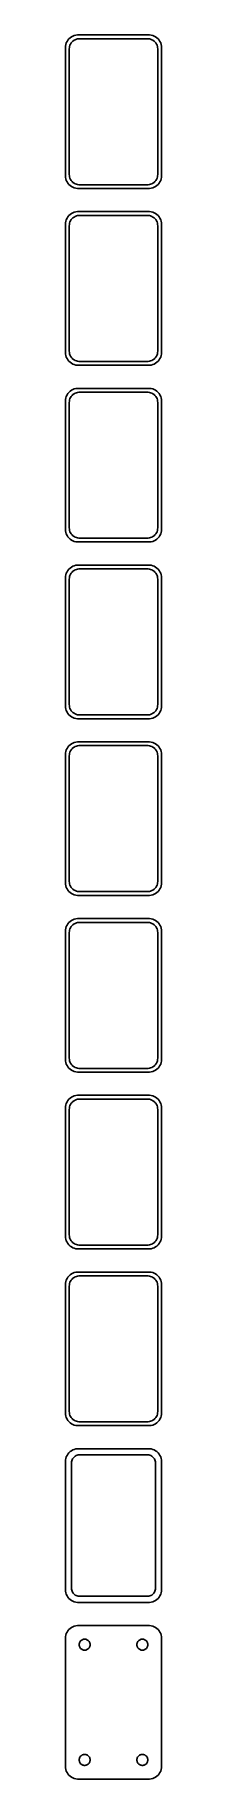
# Model space of a CAD drawing. Header units: metres. Extents: x -19 to 19, y 660 to 1341.
import ezdxf

# ---------------------------------------------------------------- set-up
doc = ezdxf.new("R2010")
doc.units = ezdxf.units.M

msp = doc.modelspace()

# ---------------------------------------------------------------- linework, layer by layer
for p, q in [((-18.7106, 1336.63), (-18.75, 1336)), ((-18.75, 1336), (-18.75, 1286)), ((-18.5929, 1337.24), (-18.7106, 1336.63)), ((-18.3989, 1337.84), (-18.5929, 1337.24)), ((-18.1315, 1338.41), (-18.3989, 1337.84)), ((-17.7951, 1338.94), (-18.1315, 1338.41)), ((-17.3948, 1339.42), (-17.7951, 1338.94)), ((-16.9371, 1339.85), (-17.3948, 1339.42)), ((-17.25, 1335.5), (-17.2184, 1336)), ((-17.25, 1286.5), (-17.25, 1335.5)), ((-17.2184, 1336), (-17.1243, 1336.49)), ((-17.1243, 1336.49), (-16.9691, 1336.97)), ((-16.9691, 1336.97), (-16.7552, 1337.43)), ((-16.4291, 1340.22), (-16.9371, 1339.85)), ((-16.7552, 1337.43), (-16.4861, 1337.85)), ((-16.4861, 1337.85), (-16.1659, 1338.24)), ((-15.8789, 1340.52), (-16.4291, 1340.22)), ((-16.1659, 1338.24), (-15.7997, 1338.58)), ((-15.2951, 1340.76), (-15.8789, 1340.52)), ((-15.7997, 1338.58), (-15.3933, 1338.88)), ((-15.3933, 1338.88), (-14.9531, 1339.12)), ((-14.6869, 1340.91), (-15.2951, 1340.76)), ((-14.9531, 1339.12), (-14.4861, 1339.3)), ((-14.0639, 1340.99), (-14.6869, 1340.91)), ((-14.4861, 1339.3), (-13.9995, 1339.43)), ((14.0639, 1340.99), (-14.0639, 1340.99)), ((-13.9995, 1339.43), (-13.5012, 1339.49)), ((-13.5012, 1339.49), (13.5012, 1339.49)), ((13.5012, 1339.49), (13.9995, 1339.43)), ((13.9995, 1339.43), (14.4861, 1339.3)), ((14.6869, 1340.91), (14.0639, 1340.99)), ((14.4861, 1339.3), (14.9531, 1339.12)), ((15.2951, 1340.76), (14.6869, 1340.91)), ((14.9531, 1339.12), (15.3933, 1338.88)), ((15.8789, 1340.52), (15.2951, 1340.76)), ((15.3933, 1338.88), (15.7997, 1338.58)), ((15.7997, 1338.58), (16.1659, 1338.24)), ((16.4291, 1340.22), (15.8789, 1340.52)), ((16.1659, 1338.24), (16.4861, 1337.85)), ((16.9371, 1339.85), (16.4291, 1340.22)), ((16.4861, 1337.85), (16.7552, 1337.43)), ((16.7552, 1337.43), (16.9691, 1336.97)), ((17.3948, 1339.42), (16.9371, 1339.85)), ((16.9691, 1336.97), (17.1243, 1336.49)), ((17.1243, 1336.49), (17.2184, 1336)), ((17.2184, 1336), (17.25, 1335.5)), ((17.25, 1335.5), (17.25, 1286.5)), ((17.7951, 1338.94), (17.3948, 1339.42)), ((18.1315, 1338.41), (17.7951, 1338.94)), ((18.3989, 1337.84), (18.1315, 1338.41)), ((18.5929, 1337.24), (18.3989, 1337.84)), ((18.7106, 1336.63), (18.5929, 1337.24)), ((18.75, 1336), (18.7106, 1336.63)), ((18.75, 1286), (18.75, 1336)), ((-18.75, 1286), (-18.7106, 1285.37)), ((-18.7106, 1285.37), (-18.5929, 1284.76)), ((-18.5929, 1284.76), (-18.3989, 1284.16)), ((-18.3989, 1284.16), (-18.1315, 1283.59)), ((-18.1315, 1283.59), (-17.7951, 1283.06)), ((-17.7951, 1283.06), (-17.3948, 1282.58)), ((-17.3948, 1282.58), (-16.9371, 1282.15)), ((-17.2184, 1286), (-17.25, 1286.5)), ((-17.1243, 1285.51), (-17.2184, 1286)), ((-16.9691, 1285.03), (-17.1243, 1285.51)), ((-16.7552, 1284.57), (-16.9691, 1285.03)), ((-16.9371, 1282.15), (-16.4291, 1281.78)), ((-16.4861, 1284.15), (-16.7552, 1284.57)), ((-16.1659, 1283.76), (-16.4861, 1284.15)), ((-16.4291, 1281.78), (-15.8789, 1281.48)), ((-15.7997, 1283.42), (-16.1659, 1283.76)), ((-15.8789, 1281.48), (-15.2951, 1281.24)), ((-15.3933, 1283.12), (-15.7997, 1283.42)), ((-14.9531, 1282.88), (-15.3933, 1283.12)), ((-15.2951, 1281.24), (-14.6869, 1281.09)), ((-14.4861, 1282.7), (-14.9531, 1282.88)), ((-14.6869, 1281.09), (-14.0639, 1281.01)), ((-13.9995, 1282.57), (-14.4861, 1282.7)), ((-14.0639, 1281.01), (14.0639, 1281.01)), ((-13.5012, 1282.51), (-13.9995, 1282.57)), ((13.5012, 1282.51), (-13.5012, 1282.51)), ((13.9995, 1282.57), (13.5012, 1282.51)), ((14.4861, 1282.7), (13.9995, 1282.57)), ((14.0639, 1281.01), (14.6869, 1281.09)), ((14.9531, 1282.88), (14.4861, 1282.7)), ((14.6869, 1281.09), (15.2951, 1281.24)), ((15.3933, 1283.12), (14.9531, 1282.88)), ((15.2951, 1281.24), (15.8789, 1281.48)), ((15.7997, 1283.42), (15.3933, 1283.12)), ((16.1659, 1283.76), (15.7997, 1283.42)), ((15.8789, 1281.48), (16.4291, 1281.78)), ((16.4861, 1284.15), (16.1659, 1283.76)), ((16.4291, 1281.78), (16.9371, 1282.15)), ((16.7552, 1284.57), (16.4861, 1284.15)), ((16.9691, 1285.03), (16.7552, 1284.57)), ((16.9371, 1282.15), (17.3948, 1282.58)), ((17.1243, 1285.51), (16.9691, 1285.03)), ((17.2184, 1286), (17.1243, 1285.51)), ((17.25, 1286.5), (17.2184, 1286)), ((17.3948, 1282.58), (17.7951, 1283.06)), ((17.7951, 1283.06), (18.1315, 1283.59)), ((18.1315, 1283.59), (18.3989, 1284.16)), ((18.3989, 1284.16), (18.5929, 1284.76)), ((18.5929, 1284.76), (18.7106, 1285.37)), ((18.7106, 1285.37), (18.75, 1286)), ((-18.7106, 1267.63), (-18.75, 1267)), ((-18.75, 1267), (-18.75, 1217)), ((-18.5929, 1268.24), (-18.7106, 1267.63)), ((-18.3989, 1268.84), (-18.5929, 1268.24)), ((-18.1315, 1269.41), (-18.3989, 1268.84)), ((-17.7951, 1269.94), (-18.1315, 1269.41)), ((-17.3948, 1270.42), (-17.7951, 1269.94)), ((-16.9371, 1270.85), (-17.3948, 1270.42)), ((-17.25, 1266.5), (-17.2184, 1267)), ((-17.2184, 1267), (-17.1243, 1267.49)), ((-17.1243, 1267.49), (-16.9691, 1267.97)), ((-16.9691, 1267.97), (-16.7552, 1268.43)), ((-16.4291, 1271.22), (-16.9371, 1270.85)), ((-16.7552, 1268.43), (-16.4861, 1268.85)), ((-16.4861, 1268.85), (-16.1659, 1269.24)), ((-15.8789, 1271.52), (-16.4291, 1271.22)), ((-16.1659, 1269.24), (-15.7997, 1269.58)), ((-15.2951, 1271.76), (-15.8789, 1271.52)), ((-15.7997, 1269.58), (-15.3933, 1269.88)), ((-15.3933, 1269.88), (-14.9531, 1270.12)), ((-14.6869, 1271.91), (-15.2951, 1271.76)), ((-14.9531, 1270.12), (-14.4861, 1270.3)), ((-14.0639, 1271.99), (-14.6869, 1271.91)), ((-14.4861, 1270.3), (-13.9995, 1270.43)), ((14.0639, 1271.99), (-14.0639, 1271.99)), ((-13.9995, 1270.43), (-13.5012, 1270.49)), ((-13.5012, 1270.49), (13.5012, 1270.49)), ((13.5012, 1270.49), (13.9995, 1270.43)), ((13.9995, 1270.43), (14.4861, 1270.3)), ((14.6869, 1271.91), (14.0639, 1271.99)), ((14.4861, 1270.3), (14.9531, 1270.12)), ((15.2951, 1271.76), (14.6869, 1271.91)), ((14.9531, 1270.12), (15.3933, 1269.88)), ((15.8789, 1271.52), (15.2951, 1271.76)), ((15.3933, 1269.88), (15.7997, 1269.58)), ((15.7997, 1269.58), (16.1659, 1269.24)), ((16.4291, 1271.22), (15.8789, 1271.52)), ((16.1659, 1269.24), (16.4861, 1268.85)), ((16.9371, 1270.85), (16.4291, 1271.22)), ((16.4861, 1268.85), (16.7552, 1268.43)), ((16.7552, 1268.43), (16.9691, 1267.97)), ((17.3948, 1270.42), (16.9371, 1270.85)), ((16.9691, 1267.97), (17.1243, 1267.49)), ((17.1243, 1267.49), (17.2184, 1267)), ((17.2184, 1267), (17.25, 1266.5)), ((17.7951, 1269.94), (17.3948, 1270.42)), ((18.1315, 1269.41), (17.7951, 1269.94)), ((18.3989, 1268.84), (18.1315, 1269.41)), ((18.5929, 1268.24), (18.3989, 1268.84)), ((18.7106, 1267.63), (18.5929, 1268.24)), ((18.75, 1267), (18.7106, 1267.63)), ((18.75, 1217), (18.75, 1267)), ((-17.25, 1217.5), (-17.25, 1266.5)), ((17.25, 1266.5), (17.25, 1217.5)), ((-18.75, 1217), (-18.7106, 1216.37)), ((-18.7106, 1216.37), (-18.5929, 1215.76)), ((-18.5929, 1215.76), (-18.3989, 1215.16)), ((-18.3989, 1215.16), (-18.1315, 1214.59)), ((-18.1315, 1214.59), (-17.7951, 1214.06)), ((-17.7951, 1214.06), (-17.3948, 1213.58)), ((-17.3948, 1213.58), (-16.9371, 1213.15)), ((-17.2184, 1217), (-17.25, 1217.5)), ((-17.1243, 1216.51), (-17.2184, 1217)), ((-16.9691, 1216.03), (-17.1243, 1216.51)), ((-16.7552, 1215.57), (-16.9691, 1216.03)), ((-16.9371, 1213.15), (-16.4291, 1212.78)), ((-16.4861, 1215.15), (-16.7552, 1215.57)), ((-16.1659, 1214.76), (-16.4861, 1215.15)), ((-16.4291, 1212.78), (-15.8789, 1212.48)), ((-15.7997, 1214.42), (-16.1659, 1214.76)), ((-15.8789, 1212.48), (-15.2951, 1212.24)), ((-15.3933, 1214.12), (-15.7997, 1214.42)), ((-14.9531, 1213.88), (-15.3933, 1214.12)), ((-15.2951, 1212.24), (-14.6869, 1212.09)), ((-14.4861, 1213.7), (-14.9531, 1213.88)), ((-13.9995, 1213.57), (-14.4861, 1213.7)), ((-13.5012, 1213.51), (-13.9995, 1213.57)), ((13.5012, 1213.51), (-13.5012, 1213.51)), ((13.9995, 1213.57), (13.5012, 1213.51)), ((14.4861, 1213.7), (13.9995, 1213.57)), ((14.9531, 1213.88), (14.4861, 1213.7)), ((14.6869, 1212.09), (15.2951, 1212.24)), ((15.3933, 1214.12), (14.9531, 1213.88)), ((15.2951, 1212.24), (15.8789, 1212.48)), ((15.7997, 1214.42), (15.3933, 1214.12)), ((16.1659, 1214.76), (15.7997, 1214.42)), ((15.8789, 1212.48), (16.4291, 1212.78)), ((16.4861, 1215.15), (16.1659, 1214.76)), ((16.4291, 1212.78), (16.9371, 1213.15)), ((16.7552, 1215.57), (16.4861, 1215.15)), ((16.9691, 1216.03), (16.7552, 1215.57)), ((16.9371, 1213.15), (17.3948, 1213.58)), ((17.1243, 1216.51), (16.9691, 1216.03)), ((17.2184, 1217), (17.1243, 1216.51)), ((17.25, 1217.5), (17.2184, 1217)), ((17.3948, 1213.58), (17.7951, 1214.06)), ((17.7951, 1214.06), (18.1315, 1214.59)), ((18.1315, 1214.59), (18.3989, 1215.16)), ((18.3989, 1215.16), (18.5929, 1215.76)), ((18.5929, 1215.76), (18.7106, 1216.37)), ((18.7106, 1216.37), (18.75, 1217)), ((-14.6869, 1212.09), (-14.0639, 1212.01)), ((-14.0639, 1212.01), (14.0639, 1212.01)), ((14.0639, 1212.01), (14.6869, 1212.09)), ((-18.7106, 1198.63), (-18.75, 1198)), ((-18.5929, 1199.24), (-18.7106, 1198.63)), ((-18.3989, 1199.84), (-18.5929, 1199.24)), ((-18.1315, 1200.41), (-18.3989, 1199.84)), ((-17.7951, 1200.94), (-18.1315, 1200.41)), ((-17.3948, 1201.42), (-17.7951, 1200.94)), ((-16.9371, 1201.85), (-17.3948, 1201.42)), ((-17.1243, 1198.49), (-16.9691, 1198.97)), ((-16.9691, 1198.97), (-16.7552, 1199.43)), ((-16.4291, 1202.22), (-16.9371, 1201.85)), ((-16.7552, 1199.43), (-16.4861, 1199.85)), ((-16.4861, 1199.85), (-16.1659, 1200.24)), ((-15.8789, 1202.52), (-16.4291, 1202.22)), ((-16.1659, 1200.24), (-15.7997, 1200.58)), ((-15.2951, 1202.76), (-15.8789, 1202.52)), ((-15.7997, 1200.58), (-15.3933, 1200.88)), ((-15.3933, 1200.88), (-14.9531, 1201.12)), ((-14.6869, 1202.91), (-15.2951, 1202.76)), ((-14.9531, 1201.12), (-14.4861, 1201.3)), ((-14.0639, 1202.99), (-14.6869, 1202.91)), ((-14.4861, 1201.3), (-13.9995, 1201.43)), ((14.0639, 1202.99), (-14.0639, 1202.99)), ((-13.9995, 1201.43), (-13.5012, 1201.49)), ((-13.5012, 1201.49), (13.5012, 1201.49)), ((13.5012, 1201.49), (13.9995, 1201.43)), ((13.9995, 1201.43), (14.4861, 1201.3)), ((14.6869, 1202.91), (14.0639, 1202.99)), ((14.4861, 1201.3), (14.9531, 1201.12)), ((15.2951, 1202.76), (14.6869, 1202.91)), ((14.9531, 1201.12), (15.3933, 1200.88)), ((15.8789, 1202.52), (15.2951, 1202.76)), ((15.3933, 1200.88), (15.7997, 1200.58)), ((15.7997, 1200.58), (16.1659, 1200.24)), ((16.4291, 1202.22), (15.8789, 1202.52)), ((16.1659, 1200.24), (16.4861, 1199.85)), ((16.9371, 1201.85), (16.4291, 1202.22)), ((16.4861, 1199.85), (16.7552, 1199.43)), ((16.7552, 1199.43), (16.9691, 1198.97)), ((17.3948, 1201.42), (16.9371, 1201.85)), ((16.9691, 1198.97), (17.1243, 1198.49)), ((17.7951, 1200.94), (17.3948, 1201.42)), ((18.1315, 1200.41), (17.7951, 1200.94)), ((18.3989, 1199.84), (18.1315, 1200.41)), ((18.5929, 1199.24), (18.3989, 1199.84)), ((18.7106, 1198.63), (18.5929, 1199.24)), ((18.75, 1198), (18.7106, 1198.63)), ((-18.75, 1198), (-18.75, 1148)), ((-17.25, 1197.5), (-17.2184, 1198)), ((-17.25, 1148.5), (-17.25, 1197.5)), ((-17.2184, 1198), (-17.1243, 1198.49)), ((17.1243, 1198.49), (17.2184, 1198)), ((17.2184, 1198), (17.25, 1197.5)), ((17.25, 1197.5), (17.25, 1148.5)), ((18.75, 1148), (18.75, 1198)), ((-18.75, 1148), (-18.7106, 1147.37)), ((-18.7106, 1147.37), (-18.5929, 1146.76)), ((-18.5929, 1146.76), (-18.3989, 1146.16)), ((-18.3989, 1146.16), (-18.1315, 1145.59)), ((-18.1315, 1145.59), (-17.7951, 1145.06)), ((-17.7951, 1145.06), (-17.3948, 1144.58)), ((-17.3948, 1144.58), (-16.9371, 1144.15)), ((-17.2184, 1148), (-17.25, 1148.5)), ((-17.1243, 1147.51), (-17.2184, 1148)), ((-16.9691, 1147.03), (-17.1243, 1147.51)), ((-16.7552, 1146.57), (-16.9691, 1147.03)), ((-16.9371, 1144.15), (-16.4291, 1143.78)), ((-16.4861, 1146.15), (-16.7552, 1146.57)), ((-16.1659, 1145.76), (-16.4861, 1146.15)), ((-15.7997, 1145.42), (-16.1659, 1145.76)), ((-15.3933, 1145.12), (-15.7997, 1145.42)), ((-14.9531, 1144.88), (-15.3933, 1145.12)), ((-14.4861, 1144.7), (-14.9531, 1144.88)), ((-13.9995, 1144.57), (-14.4861, 1144.7)), ((-13.5012, 1144.51), (-13.9995, 1144.57)), ((13.5012, 1144.51), (-13.5012, 1144.51)), ((13.9995, 1144.57), (13.5012, 1144.51)), ((14.4861, 1144.7), (13.9995, 1144.57)), ((14.9531, 1144.88), (14.4861, 1144.7)), ((15.3933, 1145.12), (14.9531, 1144.88)), ((15.7997, 1145.42), (15.3933, 1145.12)), ((16.1659, 1145.76), (15.7997, 1145.42)), ((16.4861, 1146.15), (16.1659, 1145.76)), ((16.4291, 1143.78), (16.9371, 1144.15)), ((16.7552, 1146.57), (16.4861, 1146.15)), ((16.9691, 1147.03), (16.7552, 1146.57)), ((16.9371, 1144.15), (17.3948, 1144.58)), ((17.1243, 1147.51), (16.9691, 1147.03)), ((17.2184, 1148), (17.1243, 1147.51)), ((17.25, 1148.5), (17.2184, 1148)), ((17.3948, 1144.58), (17.7951, 1145.06)), ((17.7951, 1145.06), (18.1315, 1145.59)), ((18.1315, 1145.59), (18.3989, 1146.16)), ((18.3989, 1146.16), (18.5929, 1146.76)), ((18.5929, 1146.76), (18.7106, 1147.37)), ((18.7106, 1147.37), (18.75, 1148)), ((-16.4291, 1143.78), (-15.8789, 1143.48)), ((-15.8789, 1143.48), (-15.2951, 1143.24)), ((-15.2951, 1143.24), (-14.6869, 1143.09)), ((-14.6869, 1143.09), (-14.0639, 1143.01)), ((-14.0639, 1143.01), (14.0639, 1143.01)), ((14.0639, 1143.01), (14.6869, 1143.09)), ((14.6869, 1143.09), (15.2951, 1143.24)), ((15.2951, 1143.24), (15.8789, 1143.48)), ((15.8789, 1143.48), (16.4291, 1143.78)), ((-18.3989, 1130.84), (-18.5929, 1130.24)), ((-18.1315, 1131.41), (-18.3989, 1130.84)), ((-17.7951, 1131.94), (-18.1315, 1131.41)), ((-17.3948, 1132.42), (-17.7951, 1131.94)), ((-16.9371, 1132.85), (-17.3948, 1132.42)), ((-16.9691, 1129.97), (-16.7552, 1130.43)), ((-16.4291, 1133.22), (-16.9371, 1132.85)), ((-16.7552, 1130.43), (-16.4861, 1130.85)), ((-16.4861, 1130.85), (-16.1659, 1131.24)), ((-15.8789, 1133.52), (-16.4291, 1133.22)), ((-16.1659, 1131.24), (-15.7997, 1131.58)), ((-15.2951, 1133.76), (-15.8789, 1133.52)), ((-15.7997, 1131.58), (-15.3933, 1131.88)), ((-15.3933, 1131.88), (-14.9531, 1132.12)), ((-14.6869, 1133.91), (-15.2951, 1133.76)), ((-14.9531, 1132.12), (-14.4861, 1132.3)), ((-14.0639, 1133.99), (-14.6869, 1133.91)), ((-14.4861, 1132.3), (-13.9995, 1132.43)), ((14.0639, 1133.99), (-14.0639, 1133.99)), ((-13.9995, 1132.43), (-13.5012, 1132.49)), ((-13.5012, 1132.49), (13.5012, 1132.49)), ((13.5012, 1132.49), (13.9995, 1132.43)), ((13.9995, 1132.43), (14.4861, 1132.3)), ((14.6869, 1133.91), (14.0639, 1133.99)), ((14.4861, 1132.3), (14.9531, 1132.12)), ((15.2951, 1133.76), (14.6869, 1133.91)), ((14.9531, 1132.12), (15.3933, 1131.88)), ((15.8789, 1133.52), (15.2951, 1133.76)), ((15.3933, 1131.88), (15.7997, 1131.58)), ((15.7997, 1131.58), (16.1659, 1131.24)), ((16.4291, 1133.22), (15.8789, 1133.52)), ((16.1659, 1131.24), (16.4861, 1130.85)), ((16.9371, 1132.85), (16.4291, 1133.22)), ((16.4861, 1130.85), (16.7552, 1130.43)), ((16.7552, 1130.43), (16.9691, 1129.97)), ((17.3948, 1132.42), (16.9371, 1132.85)), ((17.7951, 1131.94), (17.3948, 1132.42)), ((18.1315, 1131.41), (17.7951, 1131.94)), ((18.3989, 1130.84), (18.1315, 1131.41)), ((18.5929, 1130.24), (18.3989, 1130.84)), ((-18.7106, 1129.63), (-18.75, 1129)), ((-18.75, 1129), (-18.75, 1079)), ((-18.5929, 1130.24), (-18.7106, 1129.63)), ((-17.25, 1128.5), (-17.2184, 1129)), ((-17.25, 1079.5), (-17.25, 1128.5)), ((-17.2184, 1129), (-17.1243, 1129.49)), ((-17.1243, 1129.49), (-16.9691, 1129.97)), ((16.9691, 1129.97), (17.1243, 1129.49)), ((17.1243, 1129.49), (17.2184, 1129)), ((17.2184, 1129), (17.25, 1128.5)), ((17.25, 1128.5), (17.25, 1079.5)), ((18.7106, 1129.63), (18.5929, 1130.24)), ((18.75, 1129), (18.7106, 1129.63)), ((18.75, 1079), (18.75, 1129)), ((-18.75, 1079), (-18.7106, 1078.37)), ((-18.7106, 1078.37), (-18.5929, 1077.76)), ((-18.5929, 1077.76), (-18.3989, 1077.16)), ((-18.3989, 1077.16), (-18.1315, 1076.59)), ((-18.1315, 1076.59), (-17.7951, 1076.06)), ((-17.7951, 1076.06), (-17.3948, 1075.58)), ((-17.2184, 1079), (-17.25, 1079.5)), ((-17.1243, 1078.51), (-17.2184, 1079)), ((-16.9691, 1078.03), (-17.1243, 1078.51)), ((-16.7552, 1077.57), (-16.9691, 1078.03)), ((-16.4861, 1077.15), (-16.7552, 1077.57)), ((-16.1659, 1076.76), (-16.4861, 1077.15)), ((-15.7997, 1076.42), (-16.1659, 1076.76)), ((-15.3933, 1076.12), (-15.7997, 1076.42)), ((-14.9531, 1075.88), (-15.3933, 1076.12)), ((15.3933, 1076.12), (14.9531, 1075.88)), ((15.7997, 1076.42), (15.3933, 1076.12)), ((16.1659, 1076.76), (15.7997, 1076.42)), ((16.4861, 1077.15), (16.1659, 1076.76)), ((16.7552, 1077.57), (16.4861, 1077.15)), ((16.9691, 1078.03), (16.7552, 1077.57)), ((17.1243, 1078.51), (16.9691, 1078.03)), ((17.2184, 1079), (17.1243, 1078.51)), ((17.25, 1079.5), (17.2184, 1079)), ((17.3948, 1075.58), (17.7951, 1076.06)), ((17.7951, 1076.06), (18.1315, 1076.59)), ((18.1315, 1076.59), (18.3989, 1077.16)), ((18.3989, 1077.16), (18.5929, 1077.76)), ((18.5929, 1077.76), (18.7106, 1078.37)), ((18.7106, 1078.37), (18.75, 1079)), ((-17.3948, 1075.58), (-16.9371, 1075.15)), ((-16.9371, 1075.15), (-16.4291, 1074.78)), ((-16.4291, 1074.78), (-15.8789, 1074.48)), ((-15.8789, 1074.48), (-15.2951, 1074.24)), ((-15.2951, 1074.24), (-14.6869, 1074.09)), ((-14.4861, 1075.7), (-14.9531, 1075.88)), ((-14.6869, 1074.09), (-14.0639, 1074.01)), ((-13.9995, 1075.57), (-14.4861, 1075.7)), ((-14.0639, 1074.01), (14.0639, 1074.01)), ((-13.5012, 1075.51), (-13.9995, 1075.57)), ((13.5012, 1075.51), (-13.5012, 1075.51)), ((13.9995, 1075.57), (13.5012, 1075.51)), ((14.4861, 1075.7), (13.9995, 1075.57)), ((14.0639, 1074.01), (14.6869, 1074.09)), ((14.9531, 1075.88), (14.4861, 1075.7)), ((14.6869, 1074.09), (15.2951, 1074.24)), ((15.2951, 1074.24), (15.8789, 1074.48)), ((15.8789, 1074.48), (16.4291, 1074.78)), ((16.4291, 1074.78), (16.9371, 1075.15)), ((16.9371, 1075.15), (17.3948, 1075.58)), ((-18.1315, 1062.41), (-18.3989, 1061.84)), ((-17.7951, 1062.94), (-18.1315, 1062.41)), ((-17.3948, 1063.42), (-17.7951, 1062.94)), ((-16.9371, 1063.85), (-17.3948, 1063.42)), ((-16.4291, 1064.22), (-16.9371, 1063.85)), ((-15.8789, 1064.52), (-16.4291, 1064.22)), ((-16.1659, 1062.24), (-15.7997, 1062.58)), ((-15.2951, 1064.76), (-15.8789, 1064.52)), ((-15.7997, 1062.58), (-15.3933, 1062.88)), ((-15.3933, 1062.88), (-14.9531, 1063.12)), ((-14.6869, 1064.91), (-15.2951, 1064.76)), ((-14.9531, 1063.12), (-14.4861, 1063.3)), ((-14.0639, 1064.99), (-14.6869, 1064.91)), ((-14.4861, 1063.3), (-13.9995, 1063.43)), ((14.0639, 1064.99), (-14.0639, 1064.99)), ((-13.9995, 1063.43), (-13.5012, 1063.49)), ((-13.5012, 1063.49), (13.5012, 1063.49)), ((13.5012, 1063.49), (13.9995, 1063.43)), ((13.9995, 1063.43), (14.4861, 1063.3)), ((14.6869, 1064.91), (14.0639, 1064.99)), ((14.4861, 1063.3), (14.9531, 1063.12)), ((15.2951, 1064.76), (14.6869, 1064.91)), ((14.9531, 1063.12), (15.3933, 1062.88)), ((15.8789, 1064.52), (15.2951, 1064.76)), ((15.3933, 1062.88), (15.7997, 1062.58)), ((15.7997, 1062.58), (16.1659, 1062.24)), ((16.4291, 1064.22), (15.8789, 1064.52)), ((16.9371, 1063.85), (16.4291, 1064.22)), ((17.3948, 1063.42), (16.9371, 1063.85)), ((17.7951, 1062.94), (17.3948, 1063.42)), ((18.1315, 1062.41), (17.7951, 1062.94)), ((18.3989, 1061.84), (18.1315, 1062.41)), ((-18.7106, 1060.63), (-18.75, 1060)), ((-18.75, 1060), (-18.75, 1010)), ((-18.5929, 1061.24), (-18.7106, 1060.63)), ((-18.3989, 1061.84), (-18.5929, 1061.24)), ((-17.25, 1059.5), (-17.2184, 1060)), ((-17.25, 1010.5), (-17.25, 1059.5)), ((-17.2184, 1060), (-17.1243, 1060.49)), ((-17.1243, 1060.49), (-16.9691, 1060.97)), ((-16.9691, 1060.97), (-16.7552, 1061.43)), ((-16.7552, 1061.43), (-16.4861, 1061.85)), ((-16.4861, 1061.85), (-16.1659, 1062.24)), ((16.1659, 1062.24), (16.4861, 1061.85)), ((16.4861, 1061.85), (16.7552, 1061.43)), ((16.7552, 1061.43), (16.9691, 1060.97)), ((16.9691, 1060.97), (17.1243, 1060.49)), ((17.1243, 1060.49), (17.2184, 1060)), ((17.2184, 1060), (17.25, 1059.5)), ((17.25, 1059.5), (17.25, 1010.5)), ((18.5929, 1061.24), (18.3989, 1061.84)), ((18.7106, 1060.63), (18.5929, 1061.24)), ((18.75, 1060), (18.7106, 1060.63)), ((18.75, 1010), (18.75, 1060)), ((-18.75, 1010), (-18.7106, 1009.37)), ((-18.7106, 1009.37), (-18.5929, 1008.76)), ((-18.5929, 1008.76), (-18.3989, 1008.16)), ((-18.3989, 1008.16), (-18.1315, 1007.59)), ((-17.2184, 1010), (-17.25, 1010.5)), ((-17.1243, 1009.51), (-17.2184, 1010)), ((-16.9691, 1009.03), (-17.1243, 1009.51)), ((-16.7552, 1008.57), (-16.9691, 1009.03)), ((-16.4861, 1008.15), (-16.7552, 1008.57)), ((-16.1659, 1007.76), (-16.4861, 1008.15)), ((16.4861, 1008.15), (16.1659, 1007.76)), ((16.7552, 1008.57), (16.4861, 1008.15)), ((16.9691, 1009.03), (16.7552, 1008.57)), ((17.1243, 1009.51), (16.9691, 1009.03)), ((17.2184, 1010), (17.1243, 1009.51)), ((17.25, 1010.5), (17.2184, 1010)), ((18.1315, 1007.59), (18.3989, 1008.16)), ((18.3989, 1008.16), (18.5929, 1008.76)), ((18.5929, 1008.76), (18.7106, 1009.37)), ((18.7106, 1009.37), (18.75, 1010)), ((-18.1315, 1007.59), (-17.7951, 1007.06)), ((-17.7951, 1007.06), (-17.3948, 1006.58)), ((-17.3948, 1006.58), (-16.9371, 1006.15)), ((-16.9371, 1006.15), (-16.4291, 1005.78)), ((-16.4291, 1005.78), (-15.8789, 1005.48)), ((-15.7997, 1007.42), (-16.1659, 1007.76)), ((-15.8789, 1005.48), (-15.2951, 1005.24)), ((-15.3933, 1007.12), (-15.7997, 1007.42)), ((-14.9531, 1006.88), (-15.3933, 1007.12)), ((-15.2951, 1005.24), (-14.6869, 1005.09)), ((-14.4861, 1006.7), (-14.9531, 1006.88)), ((-14.6869, 1005.09), (-14.0639, 1005.01)), ((-13.9995, 1006.57), (-14.4861, 1006.7)), ((-14.0639, 1005.01), (14.0639, 1005.01)), ((-13.5012, 1006.51), (-13.9995, 1006.57)), ((13.5012, 1006.51), (-13.5012, 1006.51)), ((13.9995, 1006.57), (13.5012, 1006.51)), ((14.4861, 1006.7), (13.9995, 1006.57)), ((14.0639, 1005.01), (14.6869, 1005.09)), ((14.9531, 1006.88), (14.4861, 1006.7)), ((14.6869, 1005.09), (15.2951, 1005.24)), ((15.3933, 1007.12), (14.9531, 1006.88)), ((15.2951, 1005.24), (15.8789, 1005.48)), ((15.7997, 1007.42), (15.3933, 1007.12)), ((16.1659, 1007.76), (15.7997, 1007.42)), ((15.8789, 1005.48), (16.4291, 1005.78)), ((16.4291, 1005.78), (16.9371, 1006.15)), ((16.9371, 1006.15), (17.3948, 1006.58)), ((17.3948, 1006.58), (17.7951, 1007.06)), ((17.7951, 1007.06), (18.1315, 1007.59)), ((-17.3948, 994.423), (-17.7951, 993.939)), ((-16.9371, 994.853), (-17.3948, 994.423)), ((-16.4291, 995.222), (-16.9371, 994.853)), ((-15.8789, 995.524), (-16.4291, 995.222)), ((-15.2951, 995.755), (-15.8789, 995.524)), ((-14.6869, 995.911), (-15.2951, 995.755)), ((-14.9531, 994.119), (-14.4861, 994.304)), ((-14.0639, 995.99), (-14.6869, 995.911)), ((-14.4861, 994.304), (-13.9995, 994.429)), ((14.0639, 995.99), (-14.0639, 995.99)), ((-13.9995, 994.429), (-13.5012, 994.492)), ((-13.5012, 994.492), (13.5012, 994.492)), ((13.5012, 994.492), (13.9995, 994.429)), ((13.9995, 994.429), (14.4861, 994.304)), ((14.6869, 995.911), (14.0639, 995.99)), ((14.4861, 994.304), (14.9531, 994.119)), ((15.2951, 995.755), (14.6869, 995.911)), ((15.8789, 995.524), (15.2951, 995.755)), ((16.4291, 995.222), (15.8789, 995.524)), ((16.9371, 994.853), (16.4291, 995.222)), ((17.3948, 994.423), (16.9371, 994.853)), ((17.7951, 993.939), (17.3948, 994.423)), ((-18.7106, 991.627), (-18.75, 991)), ((-18.75, 991), (-18.75, 941)), ((-18.5929, 992.243), (-18.7106, 991.627)), ((-18.3989, 992.841), (-18.5929, 992.243)), ((-18.1315, 993.409), (-18.3989, 992.841)), ((-17.7951, 993.939), (-18.1315, 993.409)), ((-17.25, 990.5), (-17.2184, 991.001)), ((-17.25, 941.5), (-17.25, 990.5)), ((-17.2184, 991.001), (-17.1243, 991.495)), ((-17.1243, 991.495), (-16.9691, 991.972)), ((-16.9691, 991.972), (-16.7552, 992.427)), ((-16.7552, 992.427), (-16.4861, 992.851)), ((-16.4861, 992.851), (-16.1659, 993.238)), ((-16.1659, 993.238), (-15.7997, 993.582)), ((-15.7997, 993.582), (-15.3933, 993.877)), ((-15.3933, 993.877), (-14.9531, 994.119)), ((14.9531, 994.119), (15.3933, 993.877)), ((15.3933, 993.877), (15.7997, 993.582)), ((15.7997, 993.582), (16.1659, 993.238)), ((16.1659, 993.238), (16.4861, 992.851)), ((16.4861, 992.851), (16.7552, 992.427)), ((16.7552, 992.427), (16.9691, 991.972)), ((16.9691, 991.972), (17.1243, 991.495)), ((17.1243, 991.495), (17.2184, 991.001)), ((17.2184, 991.001), (17.25, 990.5)), ((17.25, 990.5), (17.25, 941.5)), ((18.1315, 993.409), (17.7951, 993.939)), ((18.3989, 992.841), (18.1315, 993.409)), ((18.5929, 992.243), (18.3989, 992.841)), ((18.7106, 991.627), (18.5929, 992.243)), ((18.75, 991), (18.7106, 991.627)), ((18.75, 941), (18.75, 991)), ((-18.75, 941), (-18.7106, 940.373)), ((-18.7106, 940.373), (-18.5929, 939.757)), ((-18.5929, 939.757), (-18.3989, 939.159)), ((-17.2184, 940.999), (-17.25, 941.5)), ((-17.1243, 940.505), (-17.2184, 940.999)), ((-16.9691, 940.028), (-17.1243, 940.505)), ((-16.7552, 939.573), (-16.9691, 940.028)), ((16.9691, 940.028), (16.7552, 939.573)), ((17.1243, 940.505), (16.9691, 940.028)), ((17.2184, 940.999), (17.1243, 940.505)), ((17.25, 941.5), (17.2184, 940.999)), ((18.3989, 939.159), (18.5929, 939.757)), ((18.5929, 939.757), (18.7106, 940.373)), ((18.7106, 940.373), (18.75, 941)), ((-18.3989, 939.159), (-18.1315, 938.591)), ((-18.1315, 938.591), (-17.7951, 938.061)), ((-17.7951, 938.061), (-17.3948, 937.577)), ((-17.3948, 937.577), (-16.9371, 937.147)), ((-16.9371, 937.147), (-16.4291, 936.778)), ((-16.4861, 939.149), (-16.7552, 939.573)), ((-16.1659, 938.762), (-16.4861, 939.149)), ((-16.4291, 936.778), (-15.8789, 936.476)), ((-15.7997, 938.418), (-16.1659, 938.762)), ((-15.8789, 936.476), (-15.2951, 936.245)), ((-15.3933, 938.123), (-15.7997, 938.418)), ((-14.9531, 937.881), (-15.3933, 938.123)), ((-15.2951, 936.245), (-14.6869, 936.089)), ((-14.4861, 937.696), (-14.9531, 937.881)), ((-14.6869, 936.089), (-14.0639, 936.01)), ((-13.9995, 937.571), (-14.4861, 937.696)), ((-14.0639, 936.01), (14.0639, 936.01)), ((-13.5012, 937.508), (-13.9995, 937.571)), ((13.5012, 937.508), (-13.5012, 937.508)), ((13.9995, 937.571), (13.5012, 937.508)), ((14.4861, 937.696), (13.9995, 937.571)), ((14.0639, 936.01), (14.6869, 936.089)), ((14.9531, 937.881), (14.4861, 937.696)), ((14.6869, 936.089), (15.2951, 936.245)), ((15.3933, 938.123), (14.9531, 937.881)), ((15.2951, 936.245), (15.8789, 936.476)), ((15.7997, 938.418), (15.3933, 938.123)), ((16.1659, 938.762), (15.7997, 938.418)), ((15.8789, 936.476), (16.4291, 936.778)), ((16.4861, 939.149), (16.1659, 938.762)), ((16.4291, 936.778), (16.9371, 937.147)), ((16.7552, 939.573), (16.4861, 939.149)), ((16.9371, 937.147), (17.3948, 937.577)), ((17.3948, 937.577), (17.7951, 938.061)), ((17.7951, 938.061), (18.1315, 938.591)), ((18.1315, 938.591), (18.3989, 939.159)), ((-16.4291, 926.222), (-16.9371, 925.853)), ((-15.8789, 926.524), (-16.4291, 926.222)), ((-15.2951, 926.755), (-15.8789, 926.524)), ((-14.6869, 926.911), (-15.2951, 926.755)), ((-14.0639, 926.99), (-14.6869, 926.911)), ((14.0639, 926.99), (-14.0639, 926.99)), ((14.6869, 926.911), (14.0639, 926.99)), ((15.2951, 926.755), (14.6869, 926.911)), ((15.8789, 926.524), (15.2951, 926.755)), ((16.4291, 926.222), (15.8789, 926.524)), ((16.9371, 925.853), (16.4291, 926.222)), ((-18.7106, 922.627), (-18.75, 922)), ((-18.75, 922), (-18.75, 872)), ((-18.5929, 923.243), (-18.7106, 922.627)), ((-18.3989, 923.841), (-18.5929, 923.243)), ((-18.1315, 924.409), (-18.3989, 923.841)), ((-17.7951, 924.939), (-18.1315, 924.409)), ((-17.3948, 925.423), (-17.7951, 924.939)), ((-16.9371, 925.853), (-17.3948, 925.423)), ((-17.25, 921.5), (-17.2184, 922.001)), ((-17.25, 872.5), (-17.25, 921.5)), ((-17.2184, 922.001), (-17.1243, 922.495)), ((-17.1243, 922.495), (-16.9691, 922.972)), ((-16.9691, 922.972), (-16.7552, 923.427)), ((-16.7552, 923.427), (-16.4861, 923.851)), ((-16.4861, 923.851), (-16.1659, 924.238)), ((-16.1659, 924.238), (-15.7997, 924.582)), ((-15.7997, 924.582), (-15.3933, 924.877)), ((-15.3933, 924.877), (-14.9531, 925.119)), ((-14.9531, 925.119), (-14.4861, 925.304)), ((-14.4861, 925.304), (-13.9995, 925.429)), ((-13.9995, 925.429), (-13.5012, 925.492)), ((-13.5012, 925.492), (13.5012, 925.492)), ((13.5012, 925.492), (13.9995, 925.429)), ((13.9995, 925.429), (14.4861, 925.304)), ((14.4861, 925.304), (14.9531, 925.119)), ((14.9531, 925.119), (15.3933, 924.877)), ((15.3933, 924.877), (15.7997, 924.582)), ((15.7997, 924.582), (16.1659, 924.238)), ((16.1659, 924.238), (16.4861, 923.851)), ((16.4861, 923.851), (16.7552, 923.427)), ((16.7552, 923.427), (16.9691, 922.972)), ((17.3948, 925.423), (16.9371, 925.853)), ((16.9691, 922.972), (17.1243, 922.495)), ((17.1243, 922.495), (17.2184, 922.001)), ((17.2184, 922.001), (17.25, 921.5)), ((17.25, 921.5), (17.25, 872.5)), ((17.7951, 924.939), (17.3948, 925.423)), ((18.1315, 924.409), (17.7951, 924.939)), ((18.3989, 923.841), (18.1315, 924.409)), ((18.5929, 923.243), (18.3989, 923.841)), ((18.7106, 922.627), (18.5929, 923.243)), ((18.75, 922), (18.7106, 922.627)), ((18.75, 872), (18.75, 922)), ((-18.75, 872), (-18.7106, 871.373)), ((-17.2184, 871.999), (-17.25, 872.5)), ((-17.1243, 871.505), (-17.2184, 871.999)), ((17.2184, 871.999), (17.1243, 871.505)), ((17.25, 872.5), (17.2184, 871.999)), ((18.7106, 871.373), (18.75, 872)), ((-18.7106, 871.373), (-18.5929, 870.757)), ((-18.5929, 870.757), (-18.3989, 870.159)), ((-18.3989, 870.159), (-18.1315, 869.591)), ((-18.1315, 869.591), (-17.7951, 869.061)), ((-17.7951, 869.061), (-17.3948, 868.577)), ((-17.3948, 868.577), (-16.9371, 868.147)), ((-16.9691, 871.028), (-17.1243, 871.505)), ((-16.7552, 870.573), (-16.9691, 871.028)), ((-16.9371, 868.147), (-16.4291, 867.778)), ((-16.4861, 870.149), (-16.7552, 870.573)), ((-16.1659, 869.762), (-16.4861, 870.149)), ((-16.4291, 867.778), (-15.8789, 867.476)), ((-15.7997, 869.418), (-16.1659, 869.762)), ((-15.8789, 867.476), (-15.2951, 867.245)), ((-15.3933, 869.123), (-15.7997, 869.418)), ((-14.9531, 868.881), (-15.3933, 869.123)), ((-15.2951, 867.245), (-14.6869, 867.089)), ((-14.4861, 868.696), (-14.9531, 868.881)), ((-14.6869, 867.089), (-14.0639, 867.01)), ((-13.9995, 868.571), (-14.4861, 868.696)), ((-14.0639, 867.01), (14.0639, 867.01)), ((-13.5012, 868.508), (-13.9995, 868.571)), ((13.5012, 868.508), (-13.5012, 868.508)), ((13.9995, 868.571), (13.5012, 868.508)), ((14.4861, 868.696), (13.9995, 868.571)), ((14.0639, 867.01), (14.6869, 867.089)), ((14.9531, 868.881), (14.4861, 868.696)), ((14.6869, 867.089), (15.2951, 867.245)), ((15.3933, 869.123), (14.9531, 868.881)), ((15.2951, 867.245), (15.8789, 867.476)), ((15.7997, 869.418), (15.3933, 869.123)), ((16.1659, 869.762), (15.7997, 869.418)), ((15.8789, 867.476), (16.4291, 867.778)), ((16.4861, 870.149), (16.1659, 869.762)), ((16.4291, 867.778), (16.9371, 868.147)), ((16.7552, 870.573), (16.4861, 870.149)), ((16.9691, 871.028), (16.7552, 870.573)), ((16.9371, 868.147), (17.3948, 868.577)), ((17.1243, 871.505), (16.9691, 871.028)), ((17.3948, 868.577), (17.7951, 869.061)), ((17.7951, 869.061), (18.1315, 869.591)), ((18.1315, 869.591), (18.3989, 870.159)), ((18.3989, 870.159), (18.5929, 870.757)), ((18.5929, 870.757), (18.7106, 871.373)), ((-18.7106, 853.627), (-18.75, 853)), ((-18.75, 853), (-18.75, 803)), ((-18.5929, 854.243), (-18.7106, 853.627)), ((-18.3989, 854.841), (-18.5929, 854.243)), ((-18.1315, 855.409), (-18.3989, 854.841)), ((-17.7951, 855.939), (-18.1315, 855.409)), ((-17.3948, 856.423), (-17.7951, 855.939)), ((-16.9371, 856.853), (-17.3948, 856.423)), ((-17.25, 852.5), (-17.2184, 853.001)), ((-17.25, 803.5), (-17.25, 852.5)), ((-17.2184, 853.001), (-17.1243, 853.495)), ((-17.1243, 853.495), (-16.9691, 853.972)), ((-16.9691, 853.972), (-16.7552, 854.427)), ((-16.4291, 857.222), (-16.9371, 856.853)), ((-16.7552, 854.427), (-16.4861, 854.851)), ((-16.4861, 854.851), (-16.1659, 855.238)), ((-15.8789, 857.524), (-16.4291, 857.222)), ((-16.1659, 855.238), (-15.7997, 855.582)), ((-15.2951, 857.755), (-15.8789, 857.524)), ((-15.7997, 855.582), (-15.3933, 855.877)), ((-15.3933, 855.877), (-14.9531, 856.119)), ((-14.6869, 857.911), (-15.2951, 857.755)), ((-14.9531, 856.119), (-14.4861, 856.304)), ((-14.0639, 857.99), (-14.6869, 857.911)), ((-14.4861, 856.304), (-13.9995, 856.429)), ((14.0639, 857.99), (-14.0639, 857.99)), ((-13.9995, 856.429), (-13.5012, 856.492)), ((-13.5012, 856.492), (13.5012, 856.492)), ((13.5012, 856.492), (13.9995, 856.429)), ((13.9995, 856.429), (14.4861, 856.304)), ((14.6869, 857.911), (14.0639, 857.99)), ((14.4861, 856.304), (14.9531, 856.119)), ((15.2951, 857.755), (14.6869, 857.911)), ((14.9531, 856.119), (15.3933, 855.877)), ((15.8789, 857.524), (15.2951, 857.755)), ((15.3933, 855.877), (15.7997, 855.582)), ((15.7997, 855.582), (16.1659, 855.238)), ((16.4291, 857.222), (15.8789, 857.524)), ((16.1659, 855.238), (16.4861, 854.851)), ((16.9371, 856.853), (16.4291, 857.222)), ((16.4861, 854.851), (16.7552, 854.427)), ((16.7552, 854.427), (16.9691, 853.972)), ((17.3948, 856.423), (16.9371, 856.853)), ((16.9691, 853.972), (17.1243, 853.495)), ((17.1243, 853.495), (17.2184, 853.001)), ((17.2184, 853.001), (17.25, 852.5)), ((17.25, 852.5), (17.25, 803.5)), ((17.7951, 855.939), (17.3948, 856.423)), ((18.1315, 855.409), (17.7951, 855.939)), ((18.3989, 854.841), (18.1315, 855.409)), ((18.5929, 854.243), (18.3989, 854.841)), ((18.7106, 853.627), (18.5929, 854.243)), ((18.75, 853), (18.7106, 853.627)), ((18.75, 803), (18.75, 853)), ((-18.75, 803), (-18.7106, 802.373)), ((-18.7106, 802.373), (-18.5929, 801.757)), ((-18.5929, 801.757), (-18.3989, 801.159)), ((-18.3989, 801.159), (-18.1315, 800.591)), ((-18.1315, 800.591), (-17.7951, 800.061)), ((-17.7951, 800.061), (-17.3948, 799.577)), ((-17.3948, 799.577), (-16.9371, 799.147)), ((-17.2184, 802.999), (-17.25, 803.5)), ((-17.1243, 802.505), (-17.2184, 802.999)), ((-16.9691, 802.028), (-17.1243, 802.505)), ((-16.7552, 801.573), (-16.9691, 802.028)), ((-16.9371, 799.147), (-16.4291, 798.778)), ((-16.4861, 801.149), (-16.7552, 801.573)), ((-16.1659, 800.762), (-16.4861, 801.149)), ((-16.4291, 798.778), (-15.8789, 798.476)), ((-15.7997, 800.418), (-16.1659, 800.762)), ((-15.8789, 798.476), (-15.2951, 798.245)), ((-15.3933, 800.123), (-15.7997, 800.418)), ((-14.9531, 799.881), (-15.3933, 800.123)), ((-15.2951, 798.245), (-14.6869, 798.089)), ((-14.4861, 799.696), (-14.9531, 799.881)), ((-14.6869, 798.089), (-14.0639, 798.01)), ((-13.9995, 799.571), (-14.4861, 799.696)), ((-14.0639, 798.01), (14.0639, 798.01)), ((-13.5012, 799.508), (-13.9995, 799.571)), ((13.5012, 799.508), (-13.5012, 799.508)), ((13.9995, 799.571), (13.5012, 799.508)), ((14.4861, 799.696), (13.9995, 799.571)), ((14.0639, 798.01), (14.6869, 798.089)), ((14.9531, 799.881), (14.4861, 799.696)), ((14.6869, 798.089), (15.2951, 798.245)), ((15.3933, 800.123), (14.9531, 799.881)), ((15.2951, 798.245), (15.8789, 798.476)), ((15.7997, 800.418), (15.3933, 800.123)), ((16.1659, 800.762), (15.7997, 800.418)), ((15.8789, 798.476), (16.4291, 798.778)), ((16.4861, 801.149), (16.1659, 800.762)), ((16.4291, 798.778), (16.9371, 799.147)), ((16.7552, 801.573), (16.4861, 801.149)), ((16.9691, 802.028), (16.7552, 801.573)), ((16.9371, 799.147), (17.3948, 799.577)), ((17.1243, 802.505), (16.9691, 802.028)), ((17.2184, 802.999), (17.1243, 802.505)), ((17.25, 803.5), (17.2184, 802.999)), ((17.3948, 799.577), (17.7951, 800.061)), ((17.7951, 800.061), (18.1315, 800.591)), ((18.1315, 800.591), (18.3989, 801.159)), ((18.3989, 801.159), (18.5929, 801.757)), ((18.5929, 801.757), (18.7106, 802.373)), ((18.7106, 802.373), (18.75, 803)), ((-18.7106, 784.627), (-18.75, 784)), ((-18.75, 784), (-18.75, 734)), ((-18.5929, 785.243), (-18.7106, 784.627)), ((-18.3989, 785.841), (-18.5929, 785.243)), ((-18.1315, 786.409), (-18.3989, 785.841)), ((-17.7951, 786.939), (-18.1315, 786.409)), ((-17.3948, 787.423), (-17.7951, 786.939)), ((-16.9371, 787.853), (-17.3948, 787.423)), ((-16.4291, 788.222), (-16.9371, 787.853)), ((-15.8789, 788.524), (-16.4291, 788.222)), ((-16.3629, 783.5), (-16.3384, 783.89)), ((-16.3629, 734.5), (-16.3629, 783.5)), ((-16.3384, 783.89), (-16.2651, 784.274)), ((-16.2651, 784.274), (-16.1443, 784.646)), ((-16.1443, 784.646), (-15.9779, 785)), ((-15.9779, 785), (-15.7684, 785.33)), ((-15.2951, 788.755), (-15.8789, 788.524)), ((-15.7684, 785.33), (-15.5192, 785.631)), ((-15.5192, 785.631), (-15.2342, 785.899)), ((-14.6869, 788.911), (-15.2951, 788.755)), ((-15.2342, 785.899), (-14.918, 786.128)), ((-14.918, 786.128), (-14.5754, 786.317)), ((-14.0639, 788.99), (-14.6869, 788.911)), ((-14.5754, 786.317), (-14.2119, 786.461)), ((-14.2119, 786.461), (-13.8333, 786.558)), ((14.0639, 788.99), (-14.0639, 788.99)), ((-13.8333, 786.558), (-13.4454, 786.607)), ((-13.4454, 786.607), (13.4454, 786.607)), ((13.4454, 786.607), (13.8333, 786.558)), ((13.8333, 786.558), (14.2119, 786.461)), ((14.6869, 788.911), (14.0639, 788.99)), ((14.2119, 786.461), (14.5754, 786.317)), ((14.5754, 786.317), (14.918, 786.128)), ((15.2951, 788.755), (14.6869, 788.911)), ((14.918, 786.128), (15.2342, 785.899)), ((15.2342, 785.899), (15.5192, 785.631)), ((15.8789, 788.524), (15.2951, 788.755)), ((15.5192, 785.631), (15.7684, 785.33)), ((15.7684, 785.33), (15.9779, 785)), ((16.4291, 788.222), (15.8789, 788.524)), ((15.9779, 785), (16.1443, 784.646)), ((16.1443, 784.646), (16.2651, 784.274)), ((16.2651, 784.274), (16.3384, 783.89)), ((16.3384, 783.89), (16.3629, 783.5)), ((16.3629, 783.5), (16.3629, 734.5)), ((16.9371, 787.853), (16.4291, 788.222)), ((17.3948, 787.423), (16.9371, 787.853)), ((17.7951, 786.939), (17.3948, 787.423)), ((18.1315, 786.409), (17.7951, 786.939)), ((18.3989, 785.841), (18.1315, 786.409)), ((18.5929, 785.243), (18.3989, 785.841)), ((18.7106, 784.627), (18.5929, 785.243)), ((18.75, 784), (18.7106, 784.627)), ((18.75, 734), (18.75, 784)), ((-18.75, 734), (-18.7106, 733.373)), ((-18.7106, 733.373), (-18.5929, 732.757)), ((-18.5929, 732.757), (-18.3989, 732.159)), ((-18.3989, 732.159), (-18.1315, 731.591)), ((-18.1315, 731.591), (-17.7951, 731.061)), ((-17.7951, 731.061), (-17.3948, 730.577)), ((-17.3948, 730.577), (-16.9371, 730.147)), ((-16.9371, 730.147), (-16.4291, 729.778)), ((-16.4291, 729.778), (-15.8789, 729.476)), ((-16.3384, 734.11), (-16.3629, 734.5)), ((-16.2651, 733.726), (-16.3384, 734.11)), ((-16.1443, 733.354), (-16.2651, 733.726)), ((-15.9779, 733), (-16.1443, 733.354)), ((-15.7684, 732.67), (-15.9779, 733)), ((-15.8789, 729.476), (-15.2951, 729.245)), ((-15.5192, 732.369), (-15.7684, 732.67)), ((-15.2342, 732.101), (-15.5192, 732.369)), ((-15.2951, 729.245), (-14.6869, 729.089)), ((-14.918, 731.872), (-15.2342, 732.101)), ((-14.5754, 731.683), (-14.918, 731.872)), ((-14.6869, 729.089), (-14.0639, 729.01)), ((-14.2119, 731.539), (-14.5754, 731.683)), ((-13.8333, 731.442), (-14.2119, 731.539)), ((-14.0639, 729.01), (14.0639, 729.01)), ((-13.4454, 731.393), (-13.8333, 731.442)), ((13.4454, 731.393), (-13.4454, 731.393)), ((13.8333, 731.442), (13.4454, 731.393)), ((14.2119, 731.539), (13.8333, 731.442)), ((14.0639, 729.01), (14.6869, 729.089)), ((14.5754, 731.683), (14.2119, 731.539)), ((14.918, 731.872), (14.5754, 731.683)), ((14.6869, 729.089), (15.2951, 729.245)), ((15.2342, 732.101), (14.918, 731.872)), ((15.5192, 732.369), (15.2342, 732.101)), ((15.2951, 729.245), (15.8789, 729.476)), ((15.7684, 732.67), (15.5192, 732.369)), ((15.9779, 733), (15.7684, 732.67)), ((15.8789, 729.476), (16.4291, 729.778)), ((16.1443, 733.354), (15.9779, 733)), ((16.2651, 733.726), (16.1443, 733.354)), ((16.3384, 734.11), (16.2651, 733.726)), ((16.3629, 734.5), (16.3384, 734.11)), ((16.4291, 729.778), (16.9371, 730.147)), ((16.9371, 730.147), (17.3948, 730.577)), ((17.3948, 730.577), (17.7951, 731.061)), ((17.7951, 731.061), (18.1315, 731.591)), ((18.1315, 731.591), (18.3989, 732.159)), ((18.3989, 732.159), (18.5929, 732.757)), ((18.5929, 732.757), (18.7106, 733.373)), ((18.7106, 733.373), (18.75, 734)), ((-18.7106, 715.627), (-18.75, 715)), ((-18.5929, 716.243), (-18.7106, 715.627)), ((-18.3989, 716.841), (-18.5929, 716.243)), ((-18.1315, 717.409), (-18.3989, 716.841)), ((-17.7951, 717.939), (-18.1315, 717.409)), ((-17.3948, 718.423), (-17.7951, 717.939)), ((-16.9371, 718.853), (-17.3948, 718.423)), ((-16.4291, 719.222), (-16.9371, 718.853)), ((-15.8789, 719.524), (-16.4291, 719.222)), ((-15.2951, 719.755), (-15.8789, 719.524)), ((-14.6869, 719.911), (-15.2951, 719.755)), ((-14.0639, 719.99), (-14.6869, 719.911)), ((14.0639, 719.99), (-14.0639, 719.99)), ((14.6869, 719.911), (14.0639, 719.99)), ((15.2951, 719.755), (14.6869, 719.911)), ((15.8789, 719.524), (15.2951, 719.755)), ((16.4291, 719.222), (15.8789, 719.524)), ((16.9371, 718.853), (16.4291, 719.222)), ((17.3948, 718.423), (16.9371, 718.853)), ((17.7951, 717.939), (17.3948, 718.423)), ((18.1315, 717.409), (17.7951, 717.939)), ((18.3989, 716.841), (18.1315, 717.409)), ((18.5929, 716.243), (18.3989, 716.841)), ((18.7106, 715.627), (18.5929, 716.243)), ((18.75, 715), (18.7106, 715.627)), ((-18.75, 715), (-18.75, 665)), ((-13.3853, 712.5), (-13.3685, 712.768)), ((-13.3685, 712.232), (-13.3853, 712.5)), ((-13.3685, 712.768), (-13.3182, 713.031)), ((-13.3182, 711.969), (-13.3685, 712.232)), ((-13.3182, 713.031), (-13.2353, 713.286)), ((-13.2353, 711.714), (-13.3182, 711.969)), ((-13.2353, 713.286), (-13.1212, 713.529)), ((-13.1212, 711.471), (-13.2353, 711.714)), ((-13.1212, 713.529), (-12.9775, 713.755)), ((-12.9775, 711.245), (-13.1212, 711.471)), ((-12.9775, 713.755), (-12.8065, 713.962)), ((-12.8065, 711.038), (-12.9775, 711.245)), ((-12.8065, 713.962), (-12.6111, 714.145)), ((-12.6111, 710.855), (-12.8065, 711.038)), ((-12.6111, 714.145), (-12.3941, 714.303)), ((-12.3941, 710.697), (-12.6111, 710.855)), ((-12.3941, 714.303), (-12.1591, 714.432)), ((-12.1591, 710.568), (-12.3941, 710.697)), ((-12.1591, 714.432), (-11.9098, 714.531)), ((-11.9098, 710.469), (-12.1591, 710.568)), ((-11.9098, 714.531), (-11.6501, 714.597)), ((-11.6501, 710.403), (-11.9098, 710.469)), ((-11.6501, 714.597), (-11.3841, 714.631)), ((-11.3841, 710.369), (-11.6501, 710.403)), ((-11.3841, 714.631), (-11.1159, 714.631)), ((-11.1159, 710.369), (-11.3841, 710.369)), ((-11.1159, 714.631), (-10.8499, 714.597)), ((-10.8499, 710.403), (-11.1159, 710.369)), ((-10.8499, 714.597), (-10.5901, 714.531)), ((-10.5901, 710.469), (-10.8499, 710.403)), ((-10.5901, 714.531), (-10.3408, 714.432)), ((-10.3408, 710.568), (-10.5901, 710.469)), ((-10.3408, 714.432), (-10.1059, 714.303)), ((-10.1059, 710.697), (-10.3408, 710.568)), ((-10.1059, 714.303), (-9.8889, 714.145)), ((-9.8889, 710.855), (-10.1059, 710.697)), ((-9.8889, 714.145), (-9.69344, 713.962)), ((-9.69344, 711.038), (-9.8889, 710.855)), ((-9.69344, 713.962), (-9.52251, 713.755)), ((-9.52251, 711.245), (-9.69344, 711.038)), ((-9.52251, 713.755), (-9.37881, 713.529)), ((-9.37881, 711.471), (-9.52251, 711.245)), ((-9.37881, 713.529), (-9.26465, 713.286)), ((-9.26465, 711.714), (-9.37881, 711.471)), ((-9.26465, 713.286), (-9.18178, 713.031)), ((-9.18178, 711.969), (-9.26465, 711.714)), ((-9.18178, 713.031), (-9.13153, 712.768)), ((-9.13153, 712.232), (-9.18178, 711.969)), ((-9.13153, 712.768), (-9.1147, 712.5)), ((-9.1147, 712.5), (-9.13153, 712.232)), ((9.1147, 712.5), (9.13153, 712.768)), ((9.13153, 712.232), (9.1147, 712.5)), ((9.13153, 712.768), (9.18178, 713.031)), ((9.18178, 711.969), (9.13153, 712.232)), ((9.18178, 713.031), (9.26465, 713.286)), ((9.26465, 711.714), (9.18178, 711.969)), ((9.26465, 713.286), (9.37881, 713.529)), ((9.37881, 711.471), (9.26465, 711.714)), ((9.37881, 713.529), (9.52251, 713.755)), ((9.52251, 711.245), (9.37881, 711.471)), ((9.52251, 713.755), (9.69344, 713.962)), ((9.69344, 711.038), (9.52251, 711.245)), ((9.69344, 713.962), (9.8889, 714.145)), ((9.8889, 710.855), (9.69344, 711.038)), ((9.8889, 714.145), (10.1059, 714.303)), ((10.1059, 710.697), (9.8889, 710.855)), ((10.1059, 714.303), (10.3408, 714.432)), ((10.3408, 710.568), (10.1059, 710.697)), ((10.3408, 714.432), (10.5901, 714.531)), ((10.5901, 710.469), (10.3408, 710.568)), ((10.5901, 714.531), (10.8499, 714.597)), ((10.8499, 710.403), (10.5901, 710.469)), ((10.8499, 714.597), (11.1159, 714.631)), ((11.1159, 710.369), (10.8499, 710.403)), ((11.1159, 714.631), (11.3841, 714.631)), ((11.3841, 710.369), (11.1159, 710.369)), ((11.3841, 714.631), (11.6501, 714.597)), ((11.6501, 710.403), (11.3841, 710.369)), ((11.6501, 714.597), (11.9098, 714.531)), ((11.9098, 710.469), (11.6501, 710.403)), ((11.9098, 714.531), (12.1591, 714.432)), ((12.1591, 710.568), (11.9098, 710.469)), ((12.1591, 714.432), (12.3941, 714.303)), ((12.3941, 710.697), (12.1591, 710.568)), ((12.3941, 714.303), (12.6111, 714.145)), ((12.6111, 710.855), (12.3941, 710.697)), ((12.6111, 714.145), (12.8065, 713.962)), ((12.8065, 711.038), (12.6111, 710.855)), ((12.8065, 713.962), (12.9775, 713.755)), ((12.9775, 711.245), (12.8065, 711.038)), ((12.9775, 713.755), (13.1212, 713.529)), ((13.1212, 711.471), (12.9775, 711.245)), ((13.1212, 713.529), (13.2353, 713.286)), ((13.2353, 711.714), (13.1212, 711.471)), ((13.2353, 713.286), (13.3182, 713.031)), ((13.3182, 711.969), (13.2353, 711.714)), ((13.3182, 713.031), (13.3685, 712.768)), ((13.3685, 712.232), (13.3182, 711.969)), ((13.3685, 712.768), (13.3853, 712.5)), ((13.3853, 712.5), (13.3685, 712.232)), ((18.75, 665), (18.75, 715)), ((-13.3853, 667.5), (-13.3685, 667.768)), ((-13.3685, 667.232), (-13.3853, 667.5)), ((-13.3685, 667.768), (-13.3182, 668.031)), ((-13.3182, 668.031), (-13.2353, 668.286)), ((-13.2353, 668.286), (-13.1212, 668.529)), ((-13.1212, 668.529), (-12.9775, 668.755)), ((-12.9775, 668.755), (-12.8065, 668.962)), ((-12.8065, 668.962), (-12.6111, 669.145)), ((-12.6111, 669.145), (-12.3941, 669.303)), ((-12.3941, 669.303), (-12.1591, 669.432)), ((-12.1591, 669.432), (-11.9098, 669.531)), ((-11.9098, 669.531), (-11.6501, 669.597)), ((-11.6501, 669.597), (-11.3841, 669.631)), ((-11.3841, 669.631), (-11.1159, 669.631)), ((-11.1159, 669.631), (-10.8499, 669.597)), ((-10.8499, 669.597), (-10.5901, 669.531)), ((-10.5901, 669.531), (-10.3408, 669.432)), ((-10.3408, 669.432), (-10.1059, 669.303)), ((-10.1059, 669.303), (-9.8889, 669.145)), ((-9.8889, 669.145), (-9.69344, 668.962)), ((-9.69344, 668.962), (-9.52251, 668.755)), ((-9.52251, 668.755), (-9.37881, 668.529)), ((-9.37881, 668.529), (-9.26465, 668.286)), ((-9.26465, 668.286), (-9.18178, 668.031)), ((-9.18178, 668.031), (-9.13153, 667.768)), ((-9.13153, 667.768), (-9.1147, 667.5)), ((-9.1147, 667.5), (-9.13153, 667.232)), ((9.1147, 667.5), (9.13153, 667.768)), ((9.13153, 667.232), (9.1147, 667.5)), ((9.13153, 667.768), (9.18178, 668.031)), ((9.18178, 668.031), (9.26465, 668.286)), ((9.26465, 668.286), (9.37881, 668.529)), ((9.37881, 668.529), (9.52251, 668.755)), ((9.52251, 668.755), (9.69344, 668.962)), ((9.69344, 668.962), (9.8889, 669.145)), ((9.8889, 669.145), (10.1059, 669.303)), ((10.1059, 669.303), (10.3408, 669.432)), ((10.3408, 669.432), (10.5901, 669.531)), ((10.5901, 669.531), (10.8499, 669.597)), ((10.8499, 669.597), (11.1159, 669.631)), ((11.1159, 669.631), (11.3841, 669.631)), ((11.3841, 669.631), (11.6501, 669.597)), ((11.6501, 669.597), (11.9098, 669.531)), ((11.9098, 669.531), (12.1591, 669.432)), ((12.1591, 669.432), (12.3941, 669.303)), ((12.3941, 669.303), (12.6111, 669.145)), ((12.6111, 669.145), (12.8065, 668.962)), ((12.8065, 668.962), (12.9775, 668.755)), ((12.9775, 668.755), (13.1212, 668.529)), ((13.1212, 668.529), (13.2353, 668.286)), ((13.2353, 668.286), (13.3182, 668.031)), ((13.3182, 668.031), (13.3685, 667.768)), ((13.3685, 667.768), (13.3853, 667.5)), ((13.3853, 667.5), (13.3685, 667.232)), ((-18.75, 665), (-18.7106, 664.373)), ((-18.7106, 664.373), (-18.5929, 663.757)), ((-18.5929, 663.757), (-18.3989, 663.159)), ((-18.3989, 663.159), (-18.1315, 662.591)), ((-18.1315, 662.591), (-17.7951, 662.061)), ((-17.7951, 662.061), (-17.3948, 661.577)), ((-17.3948, 661.577), (-16.9371, 661.147)), ((-16.9371, 661.147), (-16.4291, 660.778)), ((-16.4291, 660.778), (-15.8789, 660.476)), ((-13.3182, 666.969), (-13.3685, 667.232)), ((-13.2353, 666.714), (-13.3182, 666.969)), ((-13.1212, 666.471), (-13.2353, 666.714)), ((-12.9775, 666.245), (-13.1212, 666.471)), ((-12.8065, 666.038), (-12.9775, 666.245)), ((-12.6111, 665.855), (-12.8065, 666.038)), ((-12.3941, 665.697), (-12.6111, 665.855)), ((-12.1591, 665.568), (-12.3941, 665.697)), ((-11.9098, 665.469), (-12.1591, 665.568)), ((-11.6501, 665.403), (-11.9098, 665.469)), ((-11.3841, 665.369), (-11.6501, 665.403)), ((-11.1159, 665.369), (-11.3841, 665.369)), ((-10.8499, 665.403), (-11.1159, 665.369)), ((-10.5901, 665.469), (-10.8499, 665.403)), ((-10.3408, 665.568), (-10.5901, 665.469)), ((-10.1059, 665.697), (-10.3408, 665.568)), ((-9.8889, 665.855), (-10.1059, 665.697)), ((-9.69344, 666.038), (-9.8889, 665.855)), ((-9.52251, 666.245), (-9.69344, 666.038)), ((-9.37881, 666.471), (-9.52251, 666.245)), ((-9.26465, 666.714), (-9.37881, 666.471)), ((-9.18178, 666.969), (-9.26465, 666.714)), ((-9.13153, 667.232), (-9.18178, 666.969)), ((9.18178, 666.969), (9.13153, 667.232)), ((9.26465, 666.714), (9.18178, 666.969)), ((9.37881, 666.471), (9.26465, 666.714)), ((9.52251, 666.245), (9.37881, 666.471)), ((9.69344, 666.038), (9.52251, 666.245)), ((9.8889, 665.855), (9.69344, 666.038)), ((10.1059, 665.697), (9.8889, 665.855)), ((10.3408, 665.568), (10.1059, 665.697)), ((10.5901, 665.469), (10.3408, 665.568)), ((10.8499, 665.403), (10.5901, 665.469)), ((11.1159, 665.369), (10.8499, 665.403)), ((11.3841, 665.369), (11.1159, 665.369)), ((11.6501, 665.403), (11.3841, 665.369)), ((11.9098, 665.469), (11.6501, 665.403)), ((12.1591, 665.568), (11.9098, 665.469)), ((12.3941, 665.697), (12.1591, 665.568)), ((12.6111, 665.855), (12.3941, 665.697)), ((12.8065, 666.038), (12.6111, 665.855)), ((12.9775, 666.245), (12.8065, 666.038)), ((13.1212, 666.471), (12.9775, 666.245)), ((13.2353, 666.714), (13.1212, 666.471)), ((13.3182, 666.969), (13.2353, 666.714)), ((13.3685, 667.232), (13.3182, 666.969)), ((15.8789, 660.476), (16.4291, 660.778)), ((16.4291, 660.778), (16.9371, 661.147)), ((16.9371, 661.147), (17.3948, 661.577)), ((17.3948, 661.577), (17.7951, 662.061)), ((17.7951, 662.061), (18.1315, 662.591)), ((18.1315, 662.591), (18.3989, 663.159)), ((18.3989, 663.159), (18.5929, 663.757)), ((18.5929, 663.757), (18.7106, 664.373)), ((18.7106, 664.373), (18.75, 665)), ((-15.8789, 660.476), (-15.2951, 660.245)), ((-15.2951, 660.245), (-14.6869, 660.089)), ((-14.6869, 660.089), (-14.0639, 660.01)), ((-14.0639, 660.01), (14.0639, 660.01)), ((14.0639, 660.01), (14.6869, 660.089)), ((14.6869, 660.089), (15.2951, 660.245)), ((15.2951, 660.245), (15.8789, 660.476))]:
    msp.add_line(p, q)

doc.saveas('drawing.dxf')
